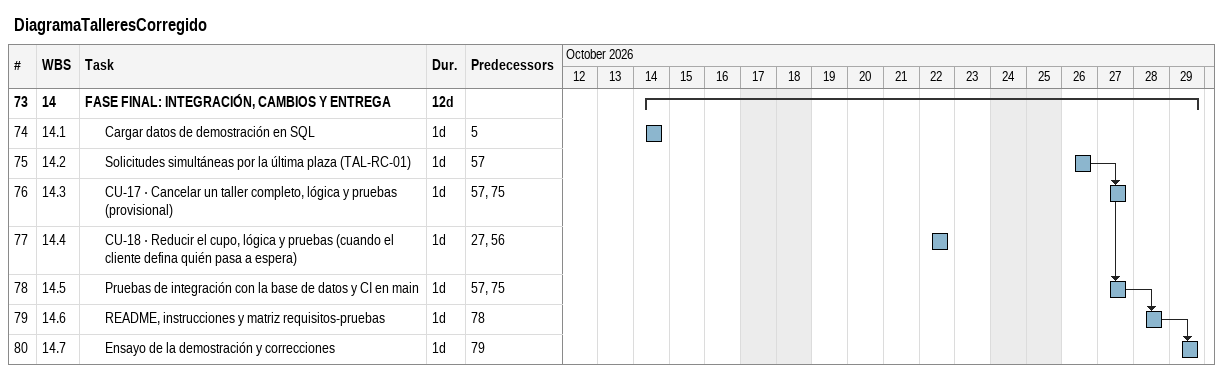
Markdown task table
DiagramaTalleresCorregido

| ID | WBS | Task | Duration | Start | Finish | Predecessors |
|---|---|---|---|---|---|---|
| 73 | 14 | **FASE FINAL: INTEGRACIÓN, CAMBIOS Y ENTREGA** | 12d | 2026-10-14 | 2026-10-29 |  |
| 74 | 14.1 | Cargar datos de demostración en SQL | 1d | 2026-10-14 | 2026-10-14 | 5 |
| 75 | 14.2 | Solicitudes simultáneas por la última plaza (TAL-RC-01) | 1d | 2026-10-26 | 2026-10-26 | 57 |
| 76 | 14.3 | CU-17 · Cancelar un taller completo, lógica y pruebas (provisional) | 1d | 2026-10-27 | 2026-10-27 | 57, 75 |
| 77 | 14.4 | CU-18 · Reducir el cupo, lógica y pruebas (cuando el cliente defina quién pasa a espera) | 1d | 2026-10-22 | 2026-10-22 | 27, 56 |
| 78 | 14.5 | Pruebas de integración con la base de datos y CI en main | 1d | 2026-10-27 | 2026-10-27 | 57, 75 |
| 79 | 14.6 | README, instrucciones y matriz requisitos-pruebas | 1d | 2026-10-28 | 2026-10-28 | 78 |
| 80 | 14.7 | Ensayo de la demostración y correcciones | 1d | 2026-10-29 | 2026-10-29 | 79 |
